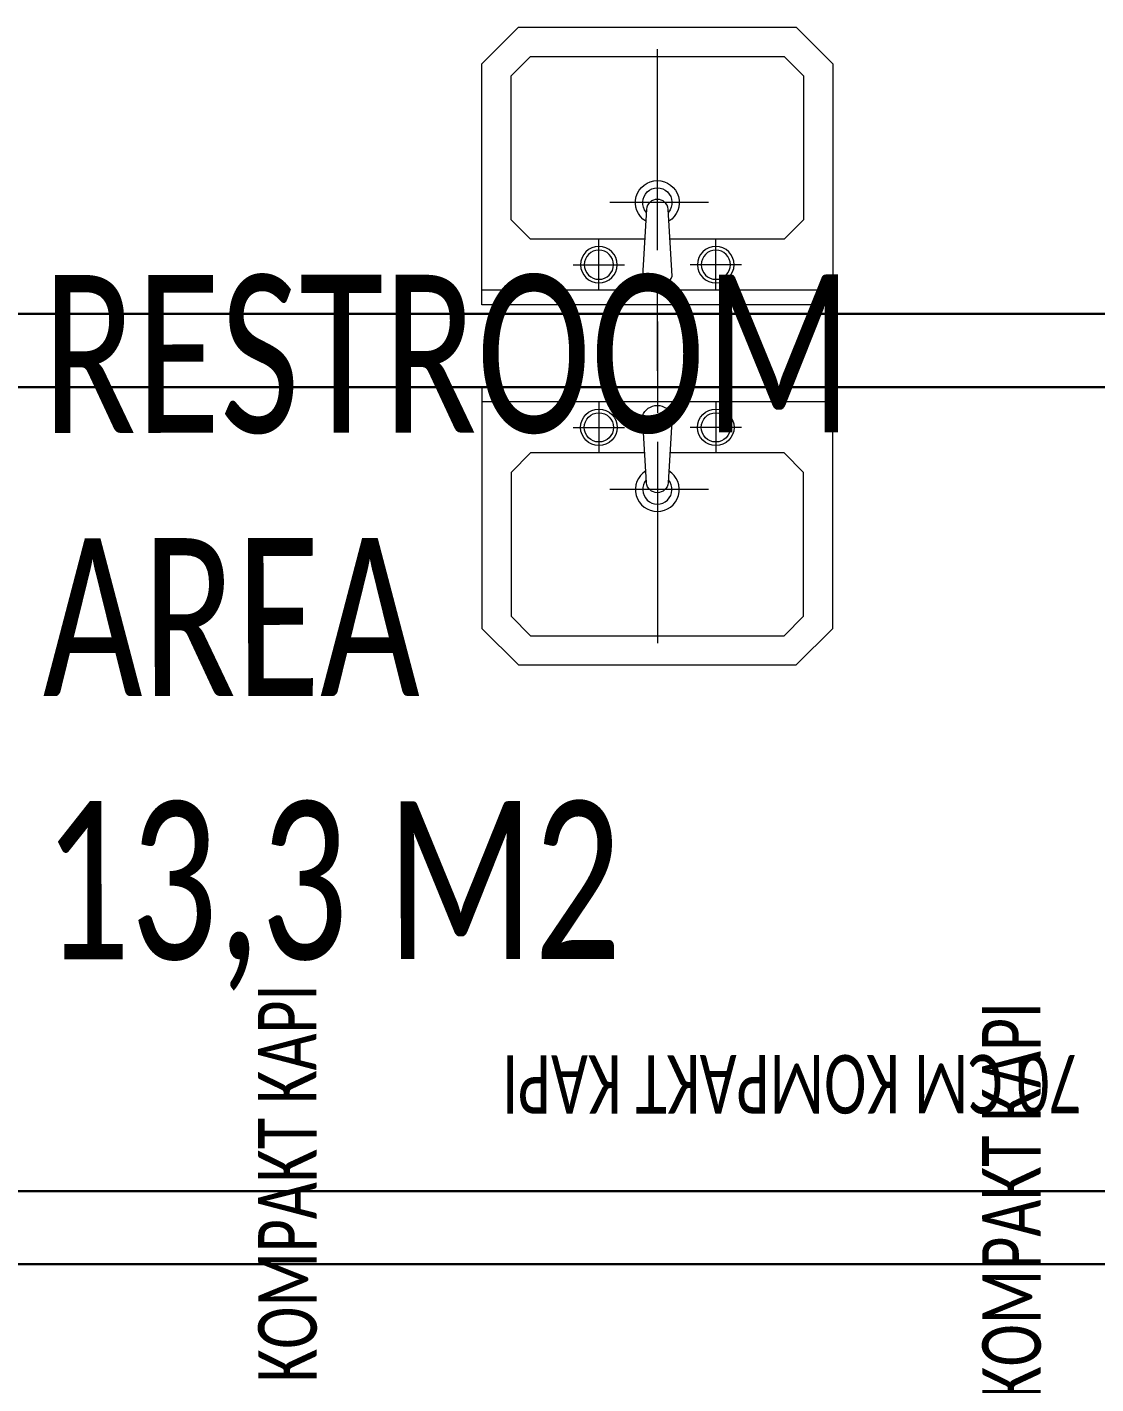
# Model space of a CAD drawing. Header units: millimetres. Extents: x -10496 to -5455, y -188 to 7293.
# Drawn here: x -7425.5 to -7279.3, y 3171.8 to 3357.4 of the extents above; entities that cross this region are included whole.
import ezdxf

# ---------------------------------------------------------------- set-up
doc = ezdxf.new("R2010")
doc.units = ezdxf.units.MM
doc.layers.add('GJC_duvar', color=10, linetype='Continuous', lineweight=30)
doc.layers.add('GJC_tefris', color=30, linetype='Continuous', lineweight=0)
for name, color, linetype in [('insaatim.com', 7, 'Continuous'), ('Kıtc-006 Yazı 001', 1, 'Continuous'), ('SAN', 5, 'Continuous')]:
    doc.layers.add(name, color=color, linetype=linetype)
doc.styles.add('Ölçü50', font='calibri.ttf', dxfattribs={"width": 0.7})

# ---------------------------------------------------------------- blocks, each defined once
blk = doc.blocks.new('new ytong')
at = {"layer": 'GJC_duvar', "color": 3}
for points in [[(-19093.34, 3579.46), (-18813.34, 3579.46)], [(-19093.34, 3569.46), (-18813.34, 3569.46)], [(-19093.34, 3459.46), (-18813.34, 3459.46)], [(-19093.34, 3449.46), (-18813.34, 3449.46)]]:
    blk.add_lwpolyline(points, dxfattribs=at)
at = {"layer": 'Kıtc-006 Yazı 001', "lineweight": 0, "attachment_point": 1, "style": 'Ölçü50'}
for s, width, gutter_width, insert, char_height, rotation in [('{\\fCalibri Light|b0|i0|c162|p34;RESTROOM\\PAREA\\P13,3 M2}', 2129.1439, 1.53, (-19031.88, 3584.79), 21.6, 0.0406), ('\\pxt4;{\\C0;\\c16777215;70 CM KOMPAKT KAPI}', 1064.5719, 0.765, (-18889.71, 3470.11), 8, 180.0406)]:
    blk.add_mtext_dynamic_manual_height_columns(s, width=width, gutter_width=gutter_width, heights=[0], dxfattribs=dict(at, insert=insert, char_height=char_height, rotation=rotation))
blk = doc.blocks.new('LAV7')
at = {"layer": 'GJC_tefris', "color": 151}
for p, q in [((0.04, 0.24), (0.04, -0.24)), ((0.075, 0.115), (0.075, 0.045)), ((0.04, 0.08), (0.11, 0.08)), ((0.16, 0.07), (0.16, -0.065)), ((-0.07, 0), (0.055, 0)), ((0.095, 0), (0.37, 0)), ((0.075, -0.115), (0.075, -0.045)), ((0.04, -0.08), (0.11, -0.08))]:
    blk.add_line(p, q, dxfattribs=at)
blk.add_lwpolyline([(0.02, -0.24), (0.35, -0.24), (0.4, -0.19), (0.4, 0.19), (0.35, 0.24), (0.02, 0.24)], close=True, dxfattribs=at)
blk.add_lwpolyline([(0.11, -0.0172), (0.11, -0.1734), (0.1366, -0.2), (0.3334, -0.2), (0.36, -0.1734), (0.36, 0.1734), (0.3334, 0.2), (0.1366, 0.2), (0.11, 0.1734), (0.11, 0.0172)], dxfattribs=at)
blk.add_lwpolyline([(0.0592, 0.0201), (0.151, 0.0149, -0.89936), (0.151, -0.0149), (0.0592, -0.0201, -0.70892)], format="xyb", close=True, dxfattribs=at)
for centre, radius in [((0.075, 0.08), 0.025), ((0.075, 0.08), 0.02), ((0.075, -0.08), 0.025), ((0.075, -0.08), 0.02)]:
    blk.add_circle(centre, radius, dxfattribs=at)
for radius, start, end in [(0.03, 211.8659, 148.1341), (0.02, 229.2152, 130.7848)]:
    blk.add_arc((0.16, 0), radius, start, end, dxfattribs=at)
blk = doc.blocks.new('A$C7FD12B5D')
at = {"layer": 'SAN'}
blk.add_blockref('LAV7', (0.07, 0.24), dxfattribs=at)

msp = doc.modelspace()

# ---------------------------------------------------------------- texts
at = {"layer": 'Kıtc-006 Yazı 001', "lineweight": 0, "char_height": 8, "attachment_point": 1, "rotation": 90.0406, "style": 'Ölçü50'}
for insert in [(-7393.89, 3147.18), (-7294.82, 3144.78)]:
    msp.add_mtext_dynamic_manual_height_columns('\\pxt4;{\\C0;\\c16777215;70 CM KOMPAKT KAPI}', width=1064.5719, gutter_width=0.765, heights=[0], dxfattribs=dict(at, insert=insert))

# ---------------------------------------------------------------- next in the draw order: block references
at = {"layer": 'GJC_duvar', "color": 41, "true_color": 0xf4ee51}
msp.add_blockref('new ytong', (11608.46, -261.26), dxfattribs=at)

# ---------------------------------------------------------------- next in the draw order: block references
at = {"layer": 'insaatim.com', "yscale": 100, "zscale": 100, "rotation": 270}
for p, xscale in [((-7363.3, 3310.44), -100), ((-7363.3, 3317.19), 100)]:
    msp.add_blockref('A$C7FD12B5D', p, dxfattribs=dict(at, xscale=xscale))

doc.saveas('drawing.dxf')
